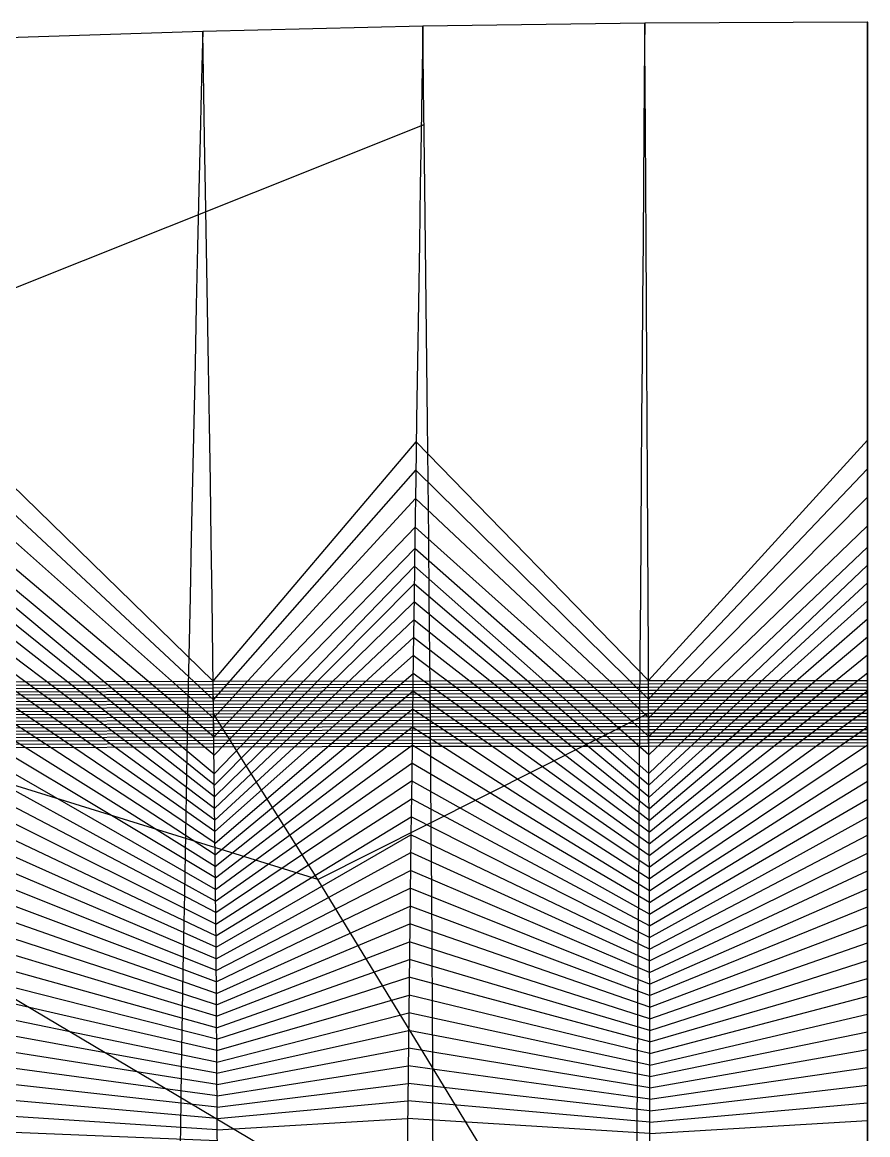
# Model space of a CAD drawing. Extents: x -483 to 483, y 0 to 271.
# Drawn here: x -116 to 0, y 118.3 to 271 of the extents above; entities that cross this region are included whole.
import ezdxf

# ---------------------------------------------------------------- set-up
doc = ezdxf.new("R2010")
doc.units = 0

msp = doc.modelspace()

# ---------------------------------------------------------------- linework, layer by layer
at = {"layer": 'default', "color": 5, "linetype": 'CONTINUOUS'}
for p, q in [((-61.044, 270.46, 2.556), (-91.25, 269.77, 5.718)), ((-61.044, 270.46, 2.556), (-61.096, 267.333, 1.929)), ((-30.589, 270.88, 0.639), (-61.044, 270.46, 2.556)), ((-30.589, 270.88, 0.639), (-30.616, 267.741, 0.009)), ((-0.01, 271.02), (-30.589, 270.88, 0.639)), ((-0.01, 271.02), (-0.01, 267.876, -0.631)), ((0.01, 271.02), (-0.01, 271.02)), ((-91.25, 269.77, 5.718), (-121.082, 268.8, 10.104)), ((-91.25, 269.77, 5.718), (-91.325, 266.665, 5.096)), ((-61.096, 267.333, 1.929), (-61.183, 262.005, 0.87)), ((-30.616, 267.741, 0.009), (-30.66, 262.39, -1.054)), ((-0.01, 267.876, -0.631), (-0.01, 262.518, -1.697)), ((-91.325, 266.665, 5.096), (-91.452, 261.373, 4.047)), ((-91.452, 261.373, 4.047), (-91.599, 255.17, 2.823)), ((-61.183, 262.005, 0.87), (-61.285, 255.759, -0.363)), ((-30.66, 262.39, -1.054), (-30.712, 256.119, -2.294)), ((-0.01, 262.518, -1.697), (-0.01, 256.239, -2.938)), ((-91.599, 255.17, 2.823), (-91.768, 248.017, 1.432)), ((-61.285, 255.759, -0.363), (-61.401, 248.557, -1.765)), ((-30.712, 256.119, -2.294), (-30.771, 248.887, -3.703)), ((-0.01, 256.239, -2.938), (-0.01, 248.997, -4.35)), ((-0.01, 248.997, -4.35), (-0.01, 241.064, -5.878)), ((-91.768, 248.017, 1.432), (-91.95, 240.182, -0.075)), ((-61.401, 248.557, -1.765), (-61.526, 240.668, -3.284)), ((-30.771, 248.887, -3.703), (-30.835, 240.966, -5.229)), ((-91.95, 240.182, -0.075), (-92.134, 232.122, -1.603)), ((-61.526, 240.668, -3.284), (-61.653, 232.552, -4.824)), ((-30.835, 240.966, -5.229), (-30.9, 232.817, -6.777)), ((-0.01, 241.064, -5.878), (-0.01, 232.904, -7.429)), ((-61.653, 232.552, -4.824), (-61.777, 224.496, -6.326)), ((-30.9, 232.817, -6.777), (-30.963, 224.727, -8.287)), ((-0.01, 232.904, -7.429), (-0.01, 224.803, -8.941)), ((-92.134, 232.122, -1.603), (-92.314, 224.121, -3.094)), ((-30.963, 224.727, -8.287), (-31.025, 216.697, -9.758)), ((-0.01, 224.803, -8.941), (-0.01, 216.762, -10.415)), ((-92.314, 224.121, -3.094), (-92.49, 216.178, -4.547)), ((-61.777, 224.496, -6.326), (-61.898, 216.498, -7.791)), ((-92.49, 216.178, -4.547), (-92.663, 208.217, -5.977)), ((-61.898, 216.498, -7.791), (-62.017, 208.482, -9.232)), ((-31.025, 216.697, -9.758), (-31.086, 208.648, -11.206)), ((-0.01, 216.762, -10.415), (-0.01, 208.702, -11.865)), ((-89.824, 180.55, 17.516), (-61.944, 213.418, -8.345)), ((-30.083, 180.651, 12.723), (-0.01, 213.648, -10.975)), ((-89.793, 178.01, 17.773), (-62.001, 209.516, -9.036)), ((-30.072, 178.094, 12.985), (-0.01, 209.729, -11.67)), ((-92.663, 208.217, -5.977), (-92.833, 200.199, -7.382)), ((-62.017, 208.482, -9.232), (-62.134, 200.41, -10.648)), ((-31.086, 208.648, -11.206), (-31.145, 200.542, -12.629)), ((-0.01, 208.702, -11.865), (-0.01, 200.585, -13.291)), ((-89.762, 175.47, 18.029), (-62.058, 205.613, -9.727)), ((-30.061, 175.536, 13.247), (-0.01, 205.81, -12.365)), ((-89.731, 172.93, 18.285), (-62.115, 201.71, -10.418)), ((-30.05, 172.979, 13.509), (-0.01, 201.891, -13.059)), ((-92.833, 200.199, -7.382), (-92.999, 192.112, -8.762)), ((-62.134, 200.41, -10.648), (-62.249, 192.267, -12.038)), ((-31.145, 200.542, -12.629), (-31.204, 192.366, -14.025)), ((-0.01, 200.585, -13.291), (-0.01, 192.397, -14.689)), ((-89.7, 170.39, 18.542), (-62.157, 198.781, -10.926)), ((-30.039, 170.421, 13.771), (-0.01, 198.947, -13.571)), ((-89.669, 167.85, 18.798), (-62.191, 196.338, -11.343)), ((-30.028, 167.864, 14.033), (-0.01, 196.491, -13.99)), ((-30.022, 166.256, 14.181), (-0.01, 194.035, -14.41)), ((-89.652, 166.259, 18.943), (-62.226, 193.895, -11.76)), ((-92.999, 192.112, -8.762), (-93.163, 183.985, -10.114)), ((-89.634, 164.668, 19.088), (-62.26, 191.448, -12.174)), ((-62.249, 192.267, -12.038), (-62.361, 184.084, -13.401)), ((-31.204, 192.366, -14.025), (-31.261, 184.149, -15.395)), ((-30.015, 164.647, 14.33), (-0.01, 191.574, -14.826)), ((-0.01, 192.397, -14.689), (-0.01, 184.169, -16.061)), ((-89.617, 163.077, 19.232), (-62.294, 188.994, -12.583)), ((-30.009, 163.039, 14.478), (-0.01, 189.106, -15.238)), ((-89.599, 161.486, 19.377), (-62.327, 186.539, -12.992)), ((-30.003, 161.431, 14.627), (-0.01, 186.637, -15.649)), ((-93.163, 183.985, -10.114), (-93.322, 175.836, -11.43)), ((-89.582, 159.895, 19.522), (-62.361, 184.084, -13.401)), ((-62.361, 184.084, -13.401), (-62.471, 175.879, -14.726)), ((-31.261, 184.149, -15.395), (-31.317, 175.911, -16.726)), ((-29.997, 159.823, 14.775), (-0.01, 184.169, -16.061)), ((-0.01, 184.169, -16.061), (-0.01, 175.919, -17.394)), ((-89.566, 158.305, 19.654), (-62.394, 181.622, -13.798)), ((-29.991, 158.216, 14.911), (-0.01, 181.694, -16.461)), ((-89.55, 156.716, 19.786), (-62.427, 179.161, -14.196)), ((-29.985, 156.609, 15.047), (-0.01, 179.219, -16.861)), ((-93.322, 175.836, -11.43), (-93.477, 167.685, -12.713)), ((-89.534, 155.127, 19.918), (-62.46, 176.699, -14.593)), ((-62.471, 175.879, -14.726), (-62.577, 167.671, -16.019)), ((-31.317, 175.911, -16.726), (-31.371, 167.67, -18.025)), ((-29.98, 155.003, 15.182), (-0.01, 176.744, -17.261)), ((-0.01, 175.919, -17.394), (-0.01, 167.667, -18.695)), ((-89.518, 153.537, 20.05), (-62.492, 174.237, -14.984)), ((-29.974, 153.396, 15.318), (-0.01, 174.269, -17.654)), ((-89.502, 151.948, 20.181), (-62.524, 171.775, -15.372)), ((-29.968, 151.79, 15.453), (-0.01, 171.793, -18.045)), ((-89.488, 150.36, 20.3), (-62.556, 169.313, -15.76)), ((-29.963, 150.185, 15.575), (-0.01, 169.317, -18.435)), ((-93.477, 167.685, -12.713), (-93.628, 159.544, -13.962)), ((-89.473, 148.773, 20.419), (-62.588, 166.851, -16.145)), ((-62.577, 167.671, -16.019), (-62.681, 159.474, -17.277)), ((-31.371, 167.67, -18.025), (-31.424, 159.439, -19.288)), ((-29.958, 148.581, 15.697), (-0.01, 166.842, -18.822)), ((-0.01, 167.667, -18.695), (-0.01, 159.425, -19.961)), ((-89.459, 147.186, 20.537), (-62.619, 164.392, -16.522)), ((-29.953, 146.976, 15.819), (-0.01, 164.37, -19.201)), ((-89.445, 145.599, 20.656), (-62.65, 161.933, -16.899)), ((-29.948, 145.372, 15.942), (-0.01, 161.897, -19.581)), ((-93.628, 159.544, -13.962), (-93.775, 151.422, -15.182)), ((-89.43, 144.011, 20.775), (-62.681, 159.474, -17.277)), ((-62.681, 159.474, -17.277), (-62.783, 151.296, -18.505)), ((-31.424, 159.439, -19.288), (-31.476, 151.228, -20.522)), ((-29.943, 143.768, 16.064), (-0.01, 159.425, -19.961)), ((-0.01, 159.425, -19.961), (-0.01, 151.202, -21.196)), ((-89.418, 142.431, 20.88), (-62.712, 157.021, -17.645)), ((-29.938, 142.17, 16.172), (-0.01, 156.958, -20.331)), ((-89.405, 140.851, 20.985), (-62.742, 154.568, -18.014)), ((-29.934, 140.573, 16.281), (-0.01, 154.491, -20.702)), ((-93.775, 151.422, -15.182), (-93.918, 143.324, -16.364)), ((-89.392, 139.27, 21.091), (-62.773, 152.114, -18.382)), ((-62.783, 151.296, -18.505), (-62.881, 143.143, -19.696)), ((-31.476, 151.228, -20.522), (-31.526, 143.041, -21.719)), ((-29.929, 138.975, 16.389), (-0.01, 152.024, -21.073)), ((-0.01, 151.202, -21.196), (-0.01, 143.004, -22.394)), ((-89.379, 137.69, 21.196), (-62.802, 149.666, -18.743)), ((-29.925, 137.378, 16.498), (-0.01, 149.562, -21.436)), ((-89.367, 136.11, 21.301), (-62.832, 147.22, -19.101)), ((-29.92, 135.781, 16.606), (-0.01, 147.103, -21.795)), ((-89.356, 134.541, 21.392), (-62.861, 144.773, -19.458)), ((-29.916, 134.195, 16.7), (-0.01, 144.643, -22.155)), ((-93.918, 143.324, -16.364), (-94.056, 135.258, -17.51)), ((-89.345, 132.973, 21.482), (-62.891, 142.331, -19.811)), ((-62.881, 143.143, -19.696), (-62.976, 135.021, -20.849)), ((-31.526, 143.041, -21.719), (-31.575, 134.886, -22.877)), ((-29.912, 132.61, 16.793), (-0.01, 142.187, -22.51)), ((-0.01, 143.004, -22.394), (-0.01, 134.838, -23.554)), ((-89.334, 131.404, 21.573), (-62.919, 139.894, -20.157)), ((-29.908, 131.024, 16.886), (-0.01, 139.737, -22.858)), ((-89.323, 129.836, 21.663), (-62.948, 137.458, -20.503)), ((-29.904, 129.439, 16.98), (-0.01, 137.288, -23.206)), ((-94.056, 135.258, -17.51), (-94.19, 127.23, -18.612)), ((-89.312, 128.267, 21.754), (-62.976, 135.021, -20.849)), ((-62.976, 135.021, -20.849), (-63.068, 126.938, -21.96)), ((-31.575, 134.886, -22.877), (-31.622, 126.77, -23.992)), ((-29.9, 127.853, 17.073), (-0.01, 134.838, -23.554)), ((-0.01, 134.838, -23.554), (-0.01, 126.71, -24.671)), ((-89.303, 126.715, 21.829), (-63.004, 132.596, -21.182)), ((-29.897, 126.284, 17.151), (-0.01, 132.4, -23.889)), ((-89.294, 125.162, 21.904), (-63.031, 130.171, -21.515)), ((-29.894, 124.715, 17.229), (-0.01, 129.961, -24.224)), ((-94.19, 127.23, -18.612), (-94.317, 119.249, -19.667)), ((-89.285, 123.61, 21.979), (-63.059, 127.746, -21.849)), ((-63.068, 126.938, -21.96), (-63.156, 118.903, -23.021)), ((-29.891, 123.146, 17.306), (-0.01, 127.523, -24.559)), ((-89.276, 122.058, 22.054), (-63.085, 125.331, -22.172)), ((-31.622, 126.77, -23.992), (-31.666, 118.702, -25.058)), ((-0.01, 126.71, -24.671), (-0.01, 118.631, -25.739)), ((-29.887, 121.576, 17.384), (-0.01, 125.094, -24.885)), ((-89.267, 120.505, 22.129), (-63.112, 122.92, -22.49)), ((-29.884, 120.007, 17.462), (-0.01, 122.67, -25.205)), ((-94.317, 119.249, -19.667), (-94.438, 111.341, -20.669)), ((-89.26, 118.967, 22.188), (-63.138, 120.51, -22.809)), ((-29.882, 118.452, 17.523), (-0.01, 120.247, -25.525)), ((-63.156, 118.903, -23.021), (-63.239, 110.94, -24.03)), ((-31.666, 118.702, -25.058), (-31.709, 110.707, -26.07)), ((-0.01, 118.631, -25.739), (-0.01, 110.625, -26.752))]:
    msp.add_line(p, q, dxfattribs=at)
at = {"layer": 'default', "color": 3, "linetype": 'CONTINUOUS'}
for p, q in [((-61.005, 267.311, 3.027), (-61.044, 270.46, 2.556)), ((-30.569, 267.719, 1.115), (-30.589, 270.88, 0.639)), ((-0.01, 267.854, 0.477), (-0.01, 271.02)), ((-91.193, 266.642, 6.183), (-91.25, 269.77, 5.718)), ((-60.939, 261.944, 3.823), (-61.005, 267.311, 3.027)), ((-30.536, 262.33, 1.917), (-30.569, 267.719, 1.115)), ((-0.01, 262.458, 1.282), (-0.01, 267.854, 0.477)), ((-91.099, 261.311, 6.968), (-91.193, 266.642, 6.183)), ((-90.989, 255.058, 7.879), (-91.099, 261.311, 6.968)), ((-60.863, 255.649, 4.747), (-60.939, 261.944, 3.823)), ((-30.497, 256.01, 2.85), (-30.536, 262.33, 1.917)), ((-0.01, 256.13, 2.217), (-0.01, 262.458, 1.282)), ((-60.776, 248.398, 5.794), (-60.863, 255.649, 4.747)), ((-30.452, 248.73, 3.906), (-30.497, 256.01, 2.85)), ((-0.01, 248.84, 3.277), (-0.01, 256.13, 2.217)), ((-90.864, 247.855, 8.911), (-90.989, 255.058, 7.879)), ((-90.729, 239.977, 10.026), (-90.864, 247.855, 8.911)), ((-60.683, 240.467, 6.925), (-60.776, 248.398, 5.794)), ((-30.404, 240.767, 5.047), (-30.452, 248.73, 3.906)), ((-0.01, 240.866, 4.42), (-0.01, 248.84, 3.277)), ((-90.593, 231.874, 11.15), (-90.729, 239.977, 10.026)), ((-60.589, 232.31, 8.066), (-60.683, 240.467, 6.925)), ((-30.356, 232.577, 6.198), (-30.404, 240.767, 5.047)), ((-0.01, 232.665, 5.575), (-0.01, 240.866, 4.42)), ((-60.497, 224.22, 9.172), (-60.589, 232.31, 8.066)), ((-30.309, 224.455, 7.314), (-30.356, 232.577, 6.198)), ((-0.01, 224.532, 6.694), (-0.01, 232.665, 5.575)), ((-90.462, 223.838, 12.241), (-90.593, 231.874, 11.15)), ((-0.01, 216.461, 7.781), (-0.01, 224.532, 6.694)), ((-90.334, 215.864, 13.299), (-90.462, 223.838, 12.241)), ((-60.409, 216.192, 10.246), (-60.497, 224.22, 9.172)), ((-30.264, 216.395, 8.397), (-30.309, 224.455, 7.314)), ((-90.21, 207.892, 14.325), (-90.334, 215.864, 13.299)), ((-60.323, 208.166, 11.287), (-60.409, 216.192, 10.246)), ((-30.22, 208.337, 9.448), (-30.264, 216.395, 8.397)), ((-0.01, 208.393, 8.835), (-0.01, 216.461, 7.781)), ((-90.089, 199.886, 15.32), (-90.21, 207.892, 14.325)), ((-60.239, 200.106, 12.297), (-60.323, 208.166, 11.287)), ((-30.177, 200.245, 10.467), (-30.22, 208.337, 9.448)), ((-0.01, 200.289, 9.857), (-0.01, 208.393, 8.835)), ((-60.16, 192.022, 13.26), (-60.239, 200.106, 12.297)), ((-30.137, 192.128, 11.439), (-30.177, 200.245, 10.467)), ((-0.01, 192.161, 10.833), (-0.01, 200.289, 9.857)), ((-89.975, 191.855, 16.269), (-90.089, 199.886, 15.32)), ((-89.866, 183.83, 17.171), (-89.975, 191.855, 16.269)), ((-60.084, 183.942, 14.176), (-60.16, 192.022, 13.26)), ((-30.098, 184.016, 12.363), (-30.137, 192.128, 11.439)), ((-0.01, 184.039, 11.76), (-0.01, 192.161, 10.833)), ((-89.764, 175.827, 18.014), (-89.866, 183.83, 17.171)), ((-60.014, 175.885, 15.032), (-60.084, 183.942, 14.176)), ((-30.062, 175.927, 13.228), (-30.098, 184.016, 12.363)), ((-0.01, 175.938, 12.627), (-0.01, 184.039, 11.76)), ((-89.669, 167.85, 18.798), (-89.764, 175.827, 18.014)), ((-59.948, 167.854, 15.829), (-60.014, 175.885, 15.032)), ((-30.028, 167.864, 14.033), (-30.062, 175.927, 13.228)), ((-0.01, 167.864, 13.434), (-0.01, 175.938, 12.627)), ((-89.582, 159.895, 19.522), (-89.669, 167.85, 18.798)), ((-59.887, 159.845, 16.565), (-59.948, 167.854, 15.829)), ((-29.997, 159.823, 14.775), (-30.028, 167.864, 14.033)), ((-0.01, 159.812, 14.18), (-0.01, 167.864, 13.434)), ((-89.502, 151.948, 20.181), (-89.582, 159.895, 19.522)), ((-59.832, 151.845, 17.236), (-59.887, 159.845, 16.565)), ((-29.968, 151.79, 15.453), (-29.997, 159.823, 14.775)), ((-0.01, 151.768, 14.86), (-0.01, 159.812, 14.18)), ((-89.43, 144.011, 20.775), (-89.502, 151.948, 20.181)), ((-59.782, 143.855, 17.839), (-59.832, 151.845, 17.236)), ((-29.943, 143.768, 16.064), (-29.968, 151.79, 15.453)), ((-0.01, 143.735, 15.473), (-0.01, 151.768, 14.86)), ((-89.367, 136.11, 21.301), (-89.43, 144.011, 20.775)), ((-59.738, 135.9, 18.376), (-59.782, 143.855, 17.839)), ((-29.92, 135.781, 16.606), (-29.943, 143.768, 16.064)), ((-0.01, 135.738, 16.017), (-0.01, 143.735, 15.473)), ((-89.312, 128.267, 21.754), (-89.367, 136.11, 21.301)), ((-59.699, 128.004, 18.837), (-59.738, 135.9, 18.376)), ((-29.9, 127.853, 17.073), (-29.92, 135.781, 16.606)), ((-0.01, 127.799, 16.486), (-0.01, 135.738, 16.017)), ((-89.267, 120.505, 22.129), (-89.312, 128.267, 21.754)), ((-59.668, 120.189, 19.221), (-59.699, 128.004, 18.837)), ((-29.884, 120.007, 17.462), (-29.9, 127.853, 17.073)), ((-0.01, 119.943, 16.876), (-0.01, 127.799, 16.486)), ((-89.231, 112.815, 22.422), (-89.267, 120.505, 22.129)), ((-59.643, 112.447, 19.521), (-59.668, 120.189, 19.221)), ((-29.871, 112.234, 17.766), (-29.884, 120.007, 17.462)), ((-0.01, 112.159, 17.183), (-0.01, 119.943, 16.876))]:
    msp.add_line(p, q, dxfattribs=at)
at = {"layer": 'default', "color": 30, "linetype": 'CONTINUOUS'}
for p, q in [((-133.761, 227.897, 145.281), (-60.879, 256.981, 4.552)), ((-36.129, 88.838, 703.288), (-153.186, 158.367, 435.962))]:
    msp.add_line(p, q, dxfattribs=at)
at = {"layer": 'default', "color": 1, "linetype": 'CONTINUOUS'}
for p, q in [((-89.824, 180.55, 17.516), (-122.814, 212.743, -0.579)), ((-30.083, 180.651, 12.723), (-61.944, 213.418, -8.345)), ((-30.072, 178.094, 12.985), (-62.001, 209.516, -9.036)), ((-89.793, 178.01, 17.773), (-122.925, 208.89, -1.26)), ((-89.762, 175.47, 18.029), (-123.035, 205.037, -1.94)), ((-30.061, 175.536, 13.247), (-62.058, 205.613, -9.727)), ((-30.05, 172.979, 13.509), (-62.115, 201.71, -10.418)), ((-89.731, 172.93, 18.285), (-123.146, 201.183, -2.621)), ((-30.039, 170.421, 13.771), (-62.157, 198.781, -10.926)), ((-89.7, 170.39, 18.542), (-123.227, 198.297, -3.121)), ((-89.669, 167.85, 18.798), (-123.293, 195.894, -3.53)), ((-30.028, 167.864, 14.033), (-62.191, 196.338, -11.343)), ((-89.652, 166.259, 18.943), (-123.359, 193.491, -3.939)), ((-30.022, 166.256, 14.181), (-62.226, 193.895, -11.76)), ((-89.634, 164.668, 19.088), (-123.425, 191.085, -4.346)), ((-30.015, 164.647, 14.33), (-62.26, 191.448, -12.174)), ((-89.617, 163.077, 19.232), (-123.49, 188.67, -4.747)), ((-30.009, 163.039, 14.478), (-62.294, 188.994, -12.583)), ((-30.003, 161.431, 14.627), (-62.327, 186.539, -12.992)), ((-89.599, 161.486, 19.377), (-123.555, 186.255, -5.149)), ((-89.582, 159.895, 19.522), (-123.621, 183.84, -5.55)), ((-29.997, 159.823, 14.775), (-62.361, 184.084, -13.401)), ((-89.566, 158.305, 19.654), (-123.684, 181.419, -5.941)), ((-29.991, 158.216, 14.911), (-62.394, 181.622, -13.798)), ((-89.55, 156.716, 19.786), (-123.747, 178.998, -6.331)), ((-29.985, 156.609, 15.047), (-62.427, 179.161, -14.196)), ((-89.534, 155.127, 19.918), (-123.81, 176.577, -6.722)), ((-29.98, 155.003, 15.182), (-62.46, 176.699, -14.593)), ((-89.518, 153.537, 20.05), (-123.873, 174.155, -7.106)), ((-29.974, 153.396, 15.318), (-62.492, 174.237, -14.984)), ((-89.502, 151.948, 20.181), (-123.935, 171.733, -7.487)), ((-29.968, 151.79, 15.453), (-62.524, 171.775, -15.372)), ((-89.488, 150.36, 20.3), (-123.996, 169.311, -7.868)), ((-29.963, 150.185, 15.575), (-62.556, 169.313, -15.76)), ((-89.473, 148.773, 20.419), (-124.058, 166.89, -8.245)), ((-29.958, 148.581, 15.697), (-62.588, 166.851, -16.145)), ((-89.459, 147.186, 20.537), (-124.118, 164.472, -8.616)), ((-29.953, 146.976, 15.819), (-62.619, 164.392, -16.522)), ((-89.445, 145.599, 20.656), (-124.178, 162.053, -8.987)), ((-29.948, 145.372, 15.942), (-62.65, 161.933, -16.899)), ((-89.43, 144.011, 20.775), (-124.238, 159.634, -9.358)), ((-29.943, 143.768, 16.064), (-62.681, 159.474, -17.277)), ((-89.418, 142.431, 20.88), (-124.297, 157.221, -9.72)), ((-29.938, 142.17, 16.172), (-62.712, 157.021, -17.645)), ((-89.405, 140.851, 20.985), (-124.355, 154.808, -10.082)), ((-29.934, 140.573, 16.281), (-62.742, 154.568, -18.014)), ((-89.392, 139.27, 21.091), (-124.414, 152.394, -10.444)), ((-29.929, 138.975, 16.389), (-62.773, 152.114, -18.382)), ((-89.379, 137.69, 21.196), (-124.472, 149.986, -10.799)), ((-29.925, 137.378, 16.498), (-62.802, 149.666, -18.743)), ((-89.367, 136.11, 21.301), (-124.529, 147.58, -11.15)), ((-29.92, 135.781, 16.606), (-62.832, 147.22, -19.101)), ((-89.356, 134.541, 21.392), (-124.585, 145.174, -11.501)), ((-29.916, 134.195, 16.7), (-62.861, 144.773, -19.458)), ((-89.345, 132.973, 21.482), (-124.642, 142.771, -11.849)), ((-29.912, 132.61, 16.793), (-62.891, 142.331, -19.811)), ((-89.334, 131.404, 21.573), (-124.697, 140.374, -12.189)), ((-29.908, 131.024, 16.886), (-62.919, 139.894, -20.157)), ((-89.323, 129.836, 21.663), (-124.752, 137.978, -12.529)), ((-29.904, 129.439, 16.98), (-62.948, 137.458, -20.503)), ((-89.312, 128.267, 21.754), (-124.807, 135.581, -12.869)), ((-29.9, 127.853, 17.073), (-62.976, 135.021, -20.849)), ((-89.303, 126.715, 21.829), (-124.86, 133.196, -13.196)), ((-29.897, 126.284, 17.151), (-63.004, 132.596, -21.182)), ((-89.294, 125.162, 21.904), (-124.913, 130.81, -13.524)), ((-29.894, 124.715, 17.229), (-63.031, 130.171, -21.515)), ((-89.285, 123.61, 21.979), (-124.967, 128.425, -13.851)), ((-29.891, 123.146, 17.306), (-63.059, 127.746, -21.849)), ((-89.276, 122.058, 22.054), (-125.018, 126.049, -14.17)), ((-29.887, 121.576, 17.384), (-63.085, 125.331, -22.172)), ((-89.267, 120.505, 22.129), (-125.069, 123.678, -14.483)), ((-29.884, 120.007, 17.462), (-63.112, 122.92, -22.49)), ((-89.26, 118.967, 22.188), (-125.12, 121.307, -14.796)), ((-29.882, 118.452, 17.523), (-63.138, 120.51, -22.809)), ((-89.252, 117.429, 22.247), (-125.17, 118.943, -15.104))]:
    msp.add_line(p, q, dxfattribs=at)
at = {"layer": 'default', "color": 2, "linetype": 'CONTINUOUS'}
for p, q in [((-119.209, 180.46, 21.655), (-89.824, 180.55, 17.516)), ((-89.824, 180.55, 17.516), (-60.055, 180.609, 14.53)), ((-89.818, 180.1, 17.564), (-89.824, 180.55, 17.516)), ((-60.055, 180.609, 14.53), (-30.083, 180.651, 12.723)), ((-60.051, 180.159, 14.578), (-60.055, 180.609, 14.53)), ((-30.083, 180.651, 12.723), (-0.01, 180.663, 12.121)), ((-30.081, 180.201, 12.771), (-30.083, 180.651, 12.723)), ((-0.01, 180.213, 12.169), (-0.01, 180.663, 12.121)), ((-119.202, 180.01, 21.702), (-89.818, 180.1, 17.564)), ((-119.194, 179.56, 21.748), (-89.813, 179.649, 17.611)), ((-119.187, 179.11, 21.795), (-89.807, 179.199, 17.658)), ((-119.179, 178.66, 21.842), (-89.801, 178.749, 17.706)), ((-89.818, 180.1, 17.564), (-89.824, 180.1, 17.516)), ((-89.818, 180.1, 17.564), (-60.051, 180.159, 14.578)), ((-89.813, 179.649, 17.611), (-89.818, 180.1, 17.564)), ((-89.813, 179.649, 17.611), (-89.818, 179.649, 17.564)), ((-89.813, 179.649, 17.611), (-60.047, 179.709, 14.626)), ((-89.807, 179.199, 17.658), (-89.813, 179.649, 17.611)), ((-89.807, 179.199, 17.658), (-89.813, 179.199, 17.611)), ((-89.807, 179.199, 17.658), (-60.043, 179.259, 14.674)), ((-89.801, 178.749, 17.706), (-89.807, 179.199, 17.658)), ((-89.801, 178.749, 17.706), (-89.807, 178.749, 17.658)), ((-89.801, 178.749, 17.706), (-60.039, 178.809, 14.721)), ((-89.795, 178.299, 17.753), (-89.801, 178.749, 17.706)), ((-60.051, 180.159, 14.578), (-60.055, 180.159, 14.53)), ((-60.051, 180.159, 14.578), (-30.081, 180.201, 12.771)), ((-60.047, 179.709, 14.626), (-60.051, 180.159, 14.578)), ((-60.047, 179.709, 14.626), (-60.051, 179.709, 14.578)), ((-60.047, 179.709, 14.626), (-30.079, 179.751, 12.819)), ((-60.043, 179.259, 14.674), (-60.047, 179.709, 14.626)), ((-60.043, 179.259, 14.674), (-60.047, 179.259, 14.626)), ((-60.043, 179.259, 14.674), (-30.077, 179.301, 12.867)), ((-60.039, 178.809, 14.721), (-60.043, 179.259, 14.674)), ((-60.039, 178.809, 14.721), (-60.043, 178.809, 14.674)), ((-60.039, 178.809, 14.721), (-30.075, 178.851, 12.915)), ((-60.035, 178.359, 14.769), (-60.039, 178.809, 14.721)), ((-30.081, 180.201, 12.771), (-30.083, 180.201, 12.723)), ((-30.081, 180.201, 12.771), (-0.01, 180.213, 12.169)), ((-30.079, 179.751, 12.819), (-30.081, 180.201, 12.771)), ((-30.079, 179.751, 12.819), (-30.081, 179.751, 12.771)), ((-30.079, 179.751, 12.819), (-0.01, 179.763, 12.217)), ((-30.077, 179.301, 12.867), (-30.079, 179.751, 12.819)), ((-30.077, 179.301, 12.867), (-30.079, 179.301, 12.819)), ((-30.077, 179.301, 12.867), (-0.01, 179.313, 12.266)), ((-30.075, 178.851, 12.915), (-30.077, 179.301, 12.867)), ((-30.075, 178.851, 12.915), (-30.077, 178.851, 12.867)), ((-30.075, 178.851, 12.915), (-0.01, 178.863, 12.314)), ((-30.073, 178.401, 12.963), (-30.075, 178.851, 12.915)), ((-0.01, 179.763, 12.217), (-0.01, 180.213, 12.169)), ((-0.01, 179.313, 12.266), (-0.01, 179.763, 12.217)), ((-0.01, 178.863, 12.314), (-0.01, 179.313, 12.266)), ((-0.01, 178.413, 12.362), (-0.01, 178.863, 12.314)), ((-119.171, 178.209, 21.889), (-89.795, 178.299, 17.753)), ((-119.164, 177.759, 21.936), (-89.79, 177.849, 17.801)), ((-119.156, 177.309, 21.983), (-89.784, 177.399, 17.848)), ((-89.795, 178.299, 17.753), (-89.801, 178.299, 17.706)), ((-89.795, 178.299, 17.753), (-60.035, 178.359, 14.769)), ((-89.79, 177.849, 17.801), (-89.795, 178.299, 17.753)), ((-89.79, 177.849, 17.801), (-89.795, 177.849, 17.753)), ((-89.79, 177.849, 17.801), (-60.031, 177.909, 14.817)), ((-89.784, 177.399, 17.848), (-89.79, 177.849, 17.801)), ((-89.784, 177.399, 17.848), (-89.79, 177.399, 17.801)), ((-89.784, 177.399, 17.848), (-60.027, 177.459, 14.865)), ((-89.778, 176.949, 17.896), (-89.784, 177.399, 17.848)), ((-60.035, 178.359, 14.769), (-60.039, 178.359, 14.721)), ((-60.035, 178.359, 14.769), (-30.073, 178.401, 12.963)), ((-60.031, 177.909, 14.817), (-60.035, 178.359, 14.769)), ((-60.031, 177.909, 14.817), (-60.035, 177.909, 14.769)), ((-60.031, 177.909, 14.817), (-30.071, 177.951, 13.011)), ((-60.027, 177.459, 14.865), (-60.031, 177.909, 14.817)), ((-60.027, 177.459, 14.865), (-60.031, 177.459, 14.817)), ((-60.027, 177.459, 14.865), (-30.069, 177.501, 13.059)), ((-60.023, 177.009, 14.913), (-60.027, 177.459, 14.865)), ((-30.073, 178.401, 12.963), (-30.075, 178.401, 12.915)), ((-30.073, 178.401, 12.963), (-0.01, 178.413, 12.362)), ((-30.071, 177.951, 13.011), (-30.073, 178.401, 12.963)), ((-30.071, 177.951, 13.011), (-30.073, 177.951, 12.963)), ((-30.071, 177.951, 13.011), (-0.01, 177.963, 12.41)), ((-30.069, 177.501, 13.059), (-30.071, 177.951, 13.011)), ((-30.069, 177.501, 13.059), (-30.071, 177.501, 13.011)), ((-30.069, 177.501, 13.059), (-0.01, 177.513, 12.458)), ((-30.067, 177.051, 13.108), (-30.069, 177.501, 13.059)), ((-0.01, 177.963, 12.41), (-0.01, 178.413, 12.362)), ((-0.01, 177.513, 12.458), (-0.01, 177.963, 12.41)), ((-0.01, 177.063, 12.506), (-0.01, 177.513, 12.458)), ((-119.149, 176.859, 22.029), (-89.778, 176.949, 17.896)), ((-119.141, 176.409, 22.076), (-89.772, 176.499, 17.943)), ((-119.134, 175.959, 22.123), (-89.767, 176.049, 17.99)), ((-89.778, 176.949, 17.896), (-89.784, 176.949, 17.848)), ((-89.778, 176.949, 17.896), (-60.023, 177.009, 14.913)), ((-89.772, 176.499, 17.943), (-89.778, 176.949, 17.896)), ((-89.772, 176.499, 17.943), (-89.778, 176.499, 17.896)), ((-89.772, 176.499, 17.943), (-60.02, 176.559, 14.961)), ((-89.767, 176.049, 17.99), (-89.772, 176.499, 17.943)), ((-89.767, 176.049, 17.99), (-89.772, 176.049, 17.943)), ((-89.767, 176.049, 17.99), (-60.016, 176.109, 15.008)), ((-89.761, 175.599, 18.036), (-89.767, 176.049, 17.99)), ((-89.761, 175.599, 18.036), (-60.012, 175.659, 15.055)), ((-60.023, 177.009, 14.913), (-60.027, 177.009, 14.865)), ((-60.023, 177.009, 14.913), (-30.067, 177.051, 13.108)), ((-60.02, 176.559, 14.961), (-60.023, 177.009, 14.913)), ((-60.02, 176.559, 14.961), (-60.023, 176.559, 14.913)), ((-60.02, 176.559, 14.961), (-30.065, 176.601, 13.156)), ((-60.016, 176.109, 15.008), (-60.02, 176.559, 14.961)), ((-60.016, 176.109, 15.008), (-60.02, 176.109, 14.961)), ((-60.016, 176.109, 15.008), (-30.063, 176.151, 13.204)), ((-60.012, 175.659, 15.055), (-60.016, 176.109, 15.008)), ((-60.012, 175.659, 15.055), (-60.016, 175.659, 15.008)), ((-60.012, 175.659, 15.055), (-30.061, 175.701, 13.25)), ((-60.008, 175.209, 15.099), (-60.012, 175.659, 15.055)), ((-30.067, 177.051, 13.108), (-30.069, 177.051, 13.059)), ((-30.067, 177.051, 13.108), (-0.01, 177.063, 12.506)), ((-30.065, 176.601, 13.156), (-30.067, 177.051, 13.108)), ((-30.065, 176.601, 13.156), (-30.067, 176.601, 13.108)), ((-30.065, 176.601, 13.156), (-0.01, 176.613, 12.555)), ((-30.063, 176.151, 13.204), (-30.065, 176.601, 13.156)), ((-30.063, 176.151, 13.204), (-30.065, 176.151, 13.156)), ((-30.063, 176.151, 13.204), (-0.01, 176.163, 12.603)), ((-30.061, 175.701, 13.25), (-30.063, 176.151, 13.204)), ((-30.061, 175.701, 13.25), (-30.063, 175.701, 13.204)), ((-30.061, 175.701, 13.25), (-0.01, 175.713, 12.649)), ((-30.059, 175.251, 13.295), (-30.061, 175.701, 13.25)), ((-0.01, 176.613, 12.555), (-0.01, 177.063, 12.506)), ((-0.01, 176.163, 12.603), (-0.01, 176.613, 12.555)), ((-0.01, 175.713, 12.649), (-0.01, 176.163, 12.603)), ((-0.01, 175.263, 12.694), (-0.01, 175.713, 12.649)), ((-119.126, 175.509, 22.168), (-89.761, 175.599, 18.036)), ((-119.119, 175.059, 22.212), (-89.756, 175.149, 18.08)), ((-119.112, 174.609, 22.256), (-89.751, 174.699, 18.125)), ((-119.105, 174.159, 22.299), (-89.745, 174.249, 18.169)), ((-89.761, 175.599, 18.036), (-89.767, 175.599, 17.99)), ((-89.756, 175.149, 18.08), (-89.761, 175.599, 18.036)), ((-89.756, 175.149, 18.08), (-89.761, 175.149, 18.036)), ((-89.756, 175.149, 18.08), (-60.008, 175.209, 15.099)), ((-89.751, 174.699, 18.125), (-89.756, 175.149, 18.08)), ((-89.751, 174.699, 18.125), (-89.756, 174.699, 18.08)), ((-89.751, 174.699, 18.125), (-60.004, 174.759, 15.144)), ((-89.745, 174.249, 18.169), (-89.751, 174.699, 18.125)), ((-89.745, 174.249, 18.169), (-89.751, 174.249, 18.125)), ((-89.745, 174.249, 18.169), (-60.001, 174.309, 15.189)), ((-89.74, 173.799, 18.213), (-89.745, 174.249, 18.169)), ((-60.008, 175.209, 15.099), (-60.012, 175.209, 15.055)), ((-60.008, 175.209, 15.099), (-30.059, 175.251, 13.295)), ((-60.004, 174.759, 15.144), (-60.008, 175.209, 15.099)), ((-60.004, 174.759, 15.144), (-60.008, 174.759, 15.099)), ((-60.004, 174.759, 15.144), (-30.057, 174.801, 13.34)), ((-60.001, 174.309, 15.189), (-60.004, 174.759, 15.144)), ((-60.001, 174.309, 15.189), (-60.004, 174.309, 15.144)), ((-60.001, 174.309, 15.189), (-30.055, 174.351, 13.385)), ((-59.997, 173.859, 15.233), (-60.001, 174.309, 15.189)), ((-30.059, 175.251, 13.295), (-30.061, 175.251, 13.25)), ((-30.059, 175.251, 13.295), (-0.01, 175.263, 12.694)), ((-30.057, 174.801, 13.34), (-30.059, 175.251, 13.295)), ((-30.057, 174.801, 13.34), (-30.059, 174.801, 13.295)), ((-30.057, 174.801, 13.34), (-0.01, 174.813, 12.739)), ((-30.055, 174.351, 13.385), (-30.057, 174.801, 13.34)), ((-30.055, 174.351, 13.385), (-30.057, 174.351, 13.34)), ((-30.055, 174.351, 13.385), (-0.01, 174.363, 12.784)), ((-30.053, 173.901, 13.43), (-30.055, 174.351, 13.385)), ((-0.01, 174.813, 12.739), (-0.01, 175.263, 12.694)), ((-0.01, 174.363, 12.784), (-0.01, 174.813, 12.739)), ((-0.01, 173.913, 12.829), (-0.01, 174.363, 12.784)), ((-119.098, 173.709, 22.343), (-89.74, 173.799, 18.213)), ((-119.091, 173.259, 22.387), (-89.734, 173.349, 18.257)), ((-119.084, 172.809, 22.43), (-89.729, 172.899, 18.302)), ((-89.74, 173.799, 18.213), (-89.745, 173.799, 18.169)), ((-89.74, 173.799, 18.213), (-59.997, 173.859, 15.233)), ((-89.734, 173.349, 18.257), (-89.74, 173.799, 18.213)), ((-89.734, 173.349, 18.257), (-89.74, 173.349, 18.213)), ((-89.734, 173.349, 18.257), (-59.993, 173.409, 15.278)), ((-89.729, 172.899, 18.302), (-89.734, 173.349, 18.257)), ((-89.729, 172.899, 18.302), (-89.734, 172.899, 18.257)), ((-89.729, 172.899, 18.302), (-59.99, 172.959, 15.323)), ((-89.724, 172.449, 18.346), (-89.729, 172.899, 18.302)), ((-59.997, 173.859, 15.233), (-60.001, 173.859, 15.189)), ((-59.997, 173.859, 15.233), (-30.053, 173.901, 13.43)), ((-59.993, 173.409, 15.278), (-59.997, 173.859, 15.233)), ((-59.993, 173.409, 15.278), (-59.997, 173.409, 15.233)), ((-59.993, 173.409, 15.278), (-30.051, 173.451, 13.475)), ((-59.99, 172.959, 15.323), (-59.993, 173.409, 15.278)), ((-59.99, 172.959, 15.323), (-59.993, 172.959, 15.278)), ((-59.99, 172.959, 15.323), (-30.049, 173.001, 13.52)), ((-59.986, 172.509, 15.367), (-59.99, 172.959, 15.323)), ((-30.053, 173.901, 13.43), (-30.055, 173.901, 13.385)), ((-30.053, 173.901, 13.43), (-0.01, 173.913, 12.829)), ((-30.051, 173.451, 13.475), (-30.053, 173.901, 13.43)), ((-30.051, 173.451, 13.475), (-30.053, 173.451, 13.43)), ((-30.051, 173.451, 13.475), (-0.01, 173.463, 12.874)), ((-30.049, 173.001, 13.52), (-30.051, 173.451, 13.475)), ((-30.049, 173.001, 13.52), (-30.051, 173.001, 13.475)), ((-30.049, 173.001, 13.52), (-0.01, 173.013, 12.919)), ((-30.047, 172.551, 13.565), (-30.049, 173.001, 13.52)), ((-0.01, 173.463, 12.874), (-0.01, 173.913, 12.829)), ((-0.01, 173.013, 12.919), (-0.01, 173.463, 12.874)), ((-0.01, 172.563, 12.964), (-0.01, 173.013, 12.919)), ((-119.077, 172.358, 22.474), (-89.724, 172.449, 18.346)), ((-119.07, 171.908, 22.518), (-89.718, 171.999, 18.39)), ((-119.062, 171.458, 22.561), (-89.713, 171.549, 18.435)), ((-89.724, 172.449, 18.346), (-89.729, 172.449, 18.302)), ((-89.724, 172.449, 18.346), (-59.986, 172.509, 15.367)), ((-89.718, 171.999, 18.39), (-89.724, 172.449, 18.346)), ((-89.718, 171.999, 18.39), (-89.724, 171.999, 18.346)), ((-89.718, 171.999, 18.39), (-59.982, 172.059, 15.412)), ((-89.713, 171.549, 18.435), (-89.718, 171.999, 18.39)), ((-89.713, 171.549, 18.435), (-89.718, 171.549, 18.39)), ((-89.713, 171.549, 18.435), (-59.979, 171.608, 15.457)), ((-59.986, 172.509, 15.367), (-59.99, 172.509, 15.323)), ((-59.986, 172.509, 15.367), (-30.047, 172.551, 13.565)), ((-59.982, 172.059, 15.412), (-59.986, 172.509, 15.367)), ((-59.982, 172.059, 15.412), (-59.986, 172.059, 15.367)), ((-59.982, 172.059, 15.412), (-30.046, 172.101, 13.61)), ((-59.979, 171.608, 15.457), (-59.982, 172.059, 15.412)), ((-59.979, 171.608, 15.457), (-59.982, 171.608, 15.412)), ((-59.979, 171.608, 15.457), (-30.044, 171.651, 13.655)), ((-30.047, 172.551, 13.565), (-30.049, 172.551, 13.52)), ((-30.047, 172.551, 13.565), (-0.01, 172.563, 12.964)), ((-30.046, 172.101, 13.61), (-30.047, 172.551, 13.565)), ((-30.046, 172.101, 13.61), (-30.047, 172.101, 13.565)), ((-30.046, 172.101, 13.61), (-0.01, 172.113, 13.009)), ((-30.044, 171.651, 13.655), (-30.046, 172.101, 13.61)), ((-30.044, 171.651, 13.655), (-30.046, 171.651, 13.61)), ((-30.044, 171.651, 13.655), (-0.01, 171.663, 13.054)), ((-0.01, 172.113, 13.009), (-0.01, 172.563, 12.964)), ((-0.01, 171.663, 13.054), (-0.01, 172.113, 13.009))]:
    msp.add_line(p, q, dxfattribs=at)
at = {"layer": 'default', "color": 8, "linetype": 'CONTINUOUS'}
for p, q in [((-75.459, 153.319, 197.543), (-148.082, 175.848, 27.359)), ((-75.459, 153.319, 197.543), (-89.767, 176.049, 17.99)), ((-75.459, 153.319, 197.543), (-30.063, 176.151, 13.204)), ((-36.129, 88.838, 703.288), (-75.459, 153.319, 197.543))]:
    msp.add_line(p, q, dxfattribs=at)

doc.saveas('drawing.dxf')
